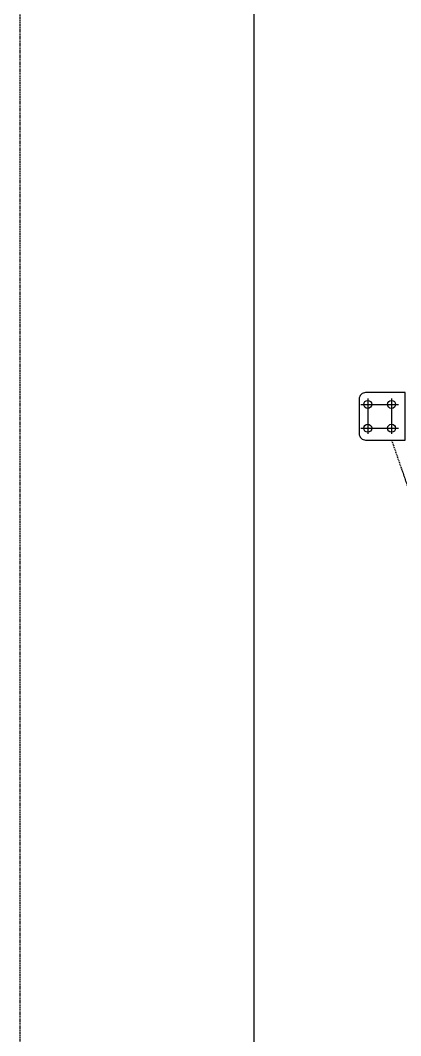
# Model space of a CAD drawing. Extents: x 4438 to 384502, y -178203 to -21188.
# Drawn here: x 380704 to 381029, y -173170 to -172302 of the extents above; entities that cross this region are included whole.
import ezdxf

# ---------------------------------------------------------------- set-up
doc = ezdxf.new("R2010")
doc.units = 0
doc.header["$LTSCALE"] = 8
doc.header["$MEASUREMENT"] = 0
doc.linetypes.add('HIDDEN', pattern=[0.375, 0.25, -0.125])
doc.layers.get('0').update_dxf_attribs({"linetype": 'CONTINUOUS'})
doc.layers.add('PL', color=5, linetype='CONTINUOUS')

msp = doc.modelspace()

# ---------------------------------------------------------------- linework, layer by layer
at = {"color": 7, "linetype": 'HIDDEN', "ltscale": 0.5}
msp.add_line((381021.348, -172660.955), (381039.997, -172715.326), dxfattribs=at)
at = {"color": 7}
msp.add_lwpolyline([(380904.027, -171887.027), (384017.372, -171887.027), (384017.372, -174397.729), (380904.027, -174397.729)], close=True, dxfattribs=at)
at = {"layer": 'PL', "color": 7, "ltscale": 0.5}
for p, q in [((380995.114, -172630.476), (381027.144, -172630.476)), ((381000.961, -172625.553), (381000.961, -172655.734)), ((381015.448, -172630.476), (381027.144, -172630.476)), ((381021.296, -172625.553), (381021.296, -172655.734)), ((381021.296, -172625.553), (381021.296, -172655.734)), ((381021.296, -172625.553), (381021.296, -172655.734)), ((380995.114, -172650.81), (381027.144, -172650.81)), ((381015.448, -172650.81), (381027.144, -172650.81))]:
    msp.add_line(p, q, dxfattribs=at)
at = {"layer": 'PL', "color": 1, "linetype": 'HIDDEN', "ltscale": 0.5}
msp.add_lwpolyline([(380704.453, -171847.112), (384057.286, -171847.112), (384057.286, -174437.644), (380704.453, -174437.644)], close=True, dxfattribs=at)
at = {"layer": 'PL', "color": 7, "ltscale": 0.5}
msp.add_lwpolyline([(380993.696, -172625.815), (380993.696, -172655.471, 0.4142136), (380999.179, -172660.955), (381032.857, -172660.955), (381032.857, -172620.331), (380999.179, -172620.331, 0.4142136)], format="xyb", close=True, dxfattribs=at)
for centre in [(381000.961, -172630.476), (381021.296, -172630.476), (381021.296, -172630.476), (381000.961, -172650.81), (381021.296, -172650.81), (381021.296, -172650.81)]:
    msp.add_circle(centre, 3.427, dxfattribs=at)

doc.saveas('drawing.dxf')
